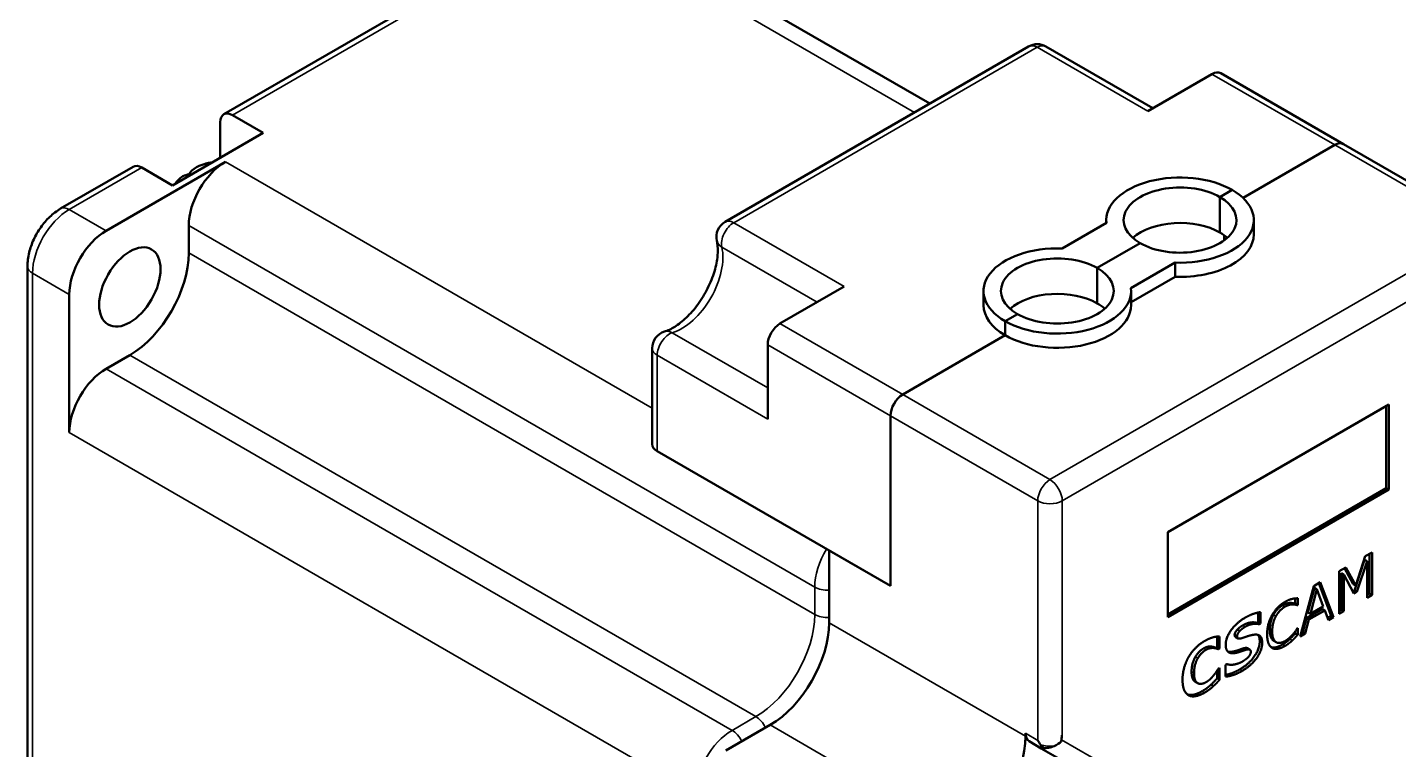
# Model space of a CAD drawing. Header units: millimetres. Extents: x -582 to 755, y -119 to 351.
# Drawn here: x -202.7 to -123.7, y 258 to 299.6 of the extents above; entities that cross this region are included whole.
import ezdxf

# ---------------------------------------------------------------- set-up
doc = ezdxf.new("R2010")
doc.units = ezdxf.units.MM
doc.header["$LTSCALE"] = 1.2
doc.layers.add('외형선(ISO)', color=7, linetype='Continuous', lineweight=50)
doc.layers.add('좁은 외형선(ISO)', color=7, linetype='Continuous', lineweight=35)

msp = doc.modelspace()

# ---------------------------------------------------------------- linework, layer by layer
at = {"layer": '외형선(ISO)', "color": 0}
for p, q in [((-191.4096, 294.6113), (-164.7517, 310.0022)), ((-150.7471, 295.2259), (-167.5105, 304.9043)), ((-162.536, 288.4196), (-145.0471, 298.5168)), ((-137.8902, 294.9621), (-144.0471, 298.5168)), ((-138.1831, 294.793), (-134.4825, 296.9296)), ((-126.9114, 292.8966), (-133.9825, 296.9791)), ((-191.6167, 294.1535), (-191.6167, 292.1123)), ((-190.9096, 294.5617), (-189.1419, 293.5411)), ((-189.1419, 293.5411), (-194.3744, 290.5201)), ((-127.4114, 292.8471), (-132.693, 289.7978)), ((-127.4114, 292.8471), (-132.693, 289.7978)), ((-118.4261, 287.9977), (-126.9114, 292.8966)), ((-200.8141, 289.1816), (-196.6422, 291.5902)), ((-198.1928, 287.9073), (-191.3127, 291.8796)), ((-194.3744, 290.5201), (-196.1422, 291.5407)), ((-134.0229, 289.8465), (-133.3158, 290.2547)), ((-133.3158, 290.2547), (-134.0229, 289.8465)), ((-134.0229, 289.8465), (-134.0229, 287.8052)), ((-134.0229, 289.8465), (-134.0229, 287.8052)), ((-140.5617, 288.3575), (-143.1111, 286.8856)), ((-140.571, 288.3521), (-140.571, 288.5197)), ((-132.071, 287.7032), (-132.071, 288.5197)), ((-193.434, 288.2053), (-193.434, 286.6295)), ((-133.7754, 287.3531), (-133.7754, 287.645)), ((-138.6191, 287.1929), (-141.0939, 285.764)), ((-138.6191, 287.1929), (-141.0939, 285.764)), ((-136.6019, 286.0713), (-139.1513, 284.5994)), ((-136.6019, 286.0713), (-136.6019, 285.2548)), ((-202.7284, 285.8661), (-202.7284, 255.0841)), ((-141.0939, 285.764), (-141.0939, 283.7228)), ((-141.0939, 285.764), (-141.0939, 283.7228)), ((-136.6019, 285.2548), (-139.142, 283.7882)), ((-159.3727, 282.5592), (-155.672, 284.6958)), ((-147.642, 284.4372), (-147.642, 283.6207)), ((-139.142, 283.6207), (-139.142, 284.4372)), ((-200.3141, 276.2886), (-200.3141, 284.2331)), ((-145.6901, 283.1104), (-146.3972, 282.7021)), ((-145.6901, 283.1104), (-146.3972, 282.7021)), ((-146.3972, 281.8856), (-146.3972, 282.7021)), ((-146.3972, 282.7021), (-146.3972, 281.8856)), ((-160.0798, 277.0614), (-160.0798, 281.3345)), ((-146.3972, 281.8856), (-152.3016, 278.4768)), ((-146.3972, 281.8856), (-152.3016, 278.4768)), ((-196.8281, 280.7507), (-198.1928, 279.9628)), ((-166.7366, 275.619), (-166.7366, 281.1439)), ((-137.0281, 270.5567), (-124.3002, 277.9052)), ((-124.4416, 277.8236), (-124.4416, 273.0879)), ((-124.3002, 277.9052), (-124.3002, 273.0062)), ((-153.0087, 277.252), (-153.0087, 267.4541)), ((-153.0087, 277.252), (-153.0087, 267.4541)), ((-153.0087, 267.4541), (-166.4437, 275.2108)), ((-124.4416, 273.0879), (-137.0281, 265.8211)), ((-124.3002, 273.0062), (-137.0281, 265.6578)), ((-124.3002, 273.0062), (-124.4416, 273.0879)), ((-137.0281, 265.6578), (-137.0281, 270.5567)), ((-156.5442, 265.3312), (-156.5442, 269.4953)), ((-156.5442, 269.4953), (-153.0087, 267.4541)), ((-125.6546, 269.1624), (-125.2633, 269.3883)), ((-125.2633, 269.3883), (-125.2633, 266.9388)), ((-125.687, 268.9671), (-126.2757, 267.1914)), ((-126.2018, 267.4827), (-125.6546, 269.1624)), ((-125.5455, 268.8854), (-126.1343, 267.1098)), ((-125.5455, 268.8854), (-125.687, 268.9671)), ((-125.5455, 266.7759), (-125.5455, 268.8854)), ((-125.4047, 269.3067), (-125.4047, 267.0205)), ((-127.1508, 268.2986), (-126.7664, 268.5205)), ((-127.1508, 265.8491), (-127.1508, 268.2986)), ((-126.8876, 268.1106), (-127.029, 268.1922)), ((-127.029, 268.1922), (-127.029, 266.0827)), ((-126.3023, 267.0128), (-126.8876, 268.1106)), ((-126.8876, 268.1106), (-126.8876, 266.001)), ((-126.8402, 268.4779), (-126.3433, 267.5644)), ((-126.7664, 268.5205), (-126.2018, 267.4827)), ((-129.3951, 264.5533), (-128.6227, 267.4487)), ((-128.5823, 267.3514), (-128.9564, 265.9317)), ((-128.4409, 267.2698), (-128.815, 265.8501)), ((-128.6227, 267.4487), (-128.2452, 267.6667)), ((-128.4409, 267.2698), (-128.5823, 267.3514)), ((-128.0686, 266.281), (-128.4409, 267.2698)), ((-128.3352, 267.6148), (-127.6143, 265.7447)), ((-128.2452, 267.6667), (-127.4729, 265.6631)), ((-126.2757, 267.1914), (-126.3689, 267.1377)), ((-126.2018, 267.4827), (-126.3433, 267.5644)), ((-126.1343, 267.1098), (-126.3023, 267.0128)), ((-126.1343, 267.1098), (-126.2757, 267.1914)), ((-125.4047, 267.0205), (-125.5455, 266.9392)), ((-125.2633, 266.9388), (-125.4047, 267.0205)), ((-129.6872, 266.4396), (-129.7079, 266.4276)), ((-129.5665, 266.346), (-129.7079, 266.4276)), ((-129.6872, 266.7376), (-129.6872, 266.4396)), ((-129.5457, 266.358), (-129.6872, 266.4396)), ((-129.5457, 266.358), (-129.5665, 266.346)), ((-129.5457, 266.7439), (-129.5457, 266.358)), ((-128.815, 265.8501), (-128.0686, 266.281)), ((-125.2633, 266.9388), (-125.5455, 266.7759)), ((-131.8313, 265.9228), (-131.8313, 265.37)), ((-131.6899, 265.9462), (-131.6899, 265.2883)), ((-129.0447, 265.5988), (-129.2508, 264.7999)), ((-128.9033, 265.5171), (-129.1094, 264.7183)), ((-128.1217, 266.1317), (-129.0447, 265.5988)), ((-128.9033, 265.5171), (-129.0447, 265.5988)), ((-128.815, 265.8501), (-128.9564, 265.9317)), ((-127.9803, 266.05), (-128.9033, 265.5171)), ((-127.9803, 266.05), (-128.1217, 266.1317)), ((-127.7725, 265.4901), (-127.9803, 266.05)), ((-127.6143, 265.7447), (-127.8224, 265.6246)), ((-127.4729, 265.6631), (-127.7725, 265.4901)), ((-127.4729, 265.6631), (-127.6143, 265.7447)), ((-127.029, 266.0827), (-127.1508, 266.0124)), ((-126.8876, 266.001), (-127.1508, 265.8491)), ((-126.8876, 266.001), (-127.029, 266.0827)), ((-132.8778, 264.8661), (-133.0192, 264.9477)), ((-131.8313, 265.37), (-131.9, 265.3303)), ((-131.7585, 265.2487), (-131.9, 265.3303)), ((-131.6899, 265.2883), (-131.8313, 265.37)), ((-131.6899, 265.2883), (-131.7585, 265.2487)), ((-129.6872, 264.8344), (-129.6872, 264.726)), ((-129.5457, 264.6443), (-129.6872, 264.726)), ((-129.5665, 265.0142), (-129.5457, 265.0262)), ((-129.5457, 265.0262), (-129.5457, 264.6443)), ((-129.1094, 264.7183), (-129.3951, 264.5533)), ((-129.2508, 264.7999), (-129.3436, 264.7464)), ((-129.1094, 264.7183), (-129.2508, 264.7999)), ((-134.391, 263.8851), (-134.5324, 263.9668)), ((-134.1829, 263.9353), (-134.2556, 263.8933)), ((-134.1142, 263.8117), (-134.2556, 263.8933)), ((-134.1829, 264.539), (-134.1829, 263.9353)), ((-134.0415, 263.8536), (-134.1829, 263.9353)), ((-134.0415, 263.8536), (-134.1142, 263.8117)), ((-134.0415, 264.5465), (-134.0415, 263.8536)), ((-132.9855, 264.4337), (-133.1269, 264.5153)), ((-132.302, 263.7884), (-132.4435, 263.8701)), ((-130.7841, 264.2132), (-130.9255, 264.2948)), ((-134.1829, 262.5881), (-134.1829, 262.1413)), ((-134.1082, 262.7047), (-134.0415, 262.7432)), ((-134.0415, 262.7432), (-134.0415, 262.0597)), ((-133.7061, 262.9182), (-133.6354, 262.959)), ((-133.7061, 262.2346), (-133.7061, 262.9182)), ((-135.3057, 261.8552), (-135.4471, 261.9369)), ((-134.3971, 261.6911), (-134.5385, 261.7727)), ((-134.0415, 262.0597), (-134.1829, 262.1413)), ((-162.4839, 257.9827), (-159.9383, 259.4524)), ((-145.2305, 258.971), (-145.2305, 258.7992)), ((-145.0234, 258.5132), (-144.3163, 258.105)), ((-143.128, 258.8623), (-143.1282, 258.8624)), ((-143.1092, 258.8514), (-143.128, 258.8623)), ((-144.3163, 258.105), (-141.767, 256.6331))]:
    msp.add_line(p, q, dxfattribs=at)
for centre, radius, start, end in [((-144.5471, 297.6508), 1, 60, 120), ((-191.7581, 288.8054), 3.05, 96.314066, 101.261793), ((-191.7581, 288.8054), 3.05, 138.738207, 143.685934), ((-162.036, 287.5536), 1, 120, 193.059425), ((-165.7366, 281.1439), 1, 106.940575, 180)]:
    msp.add_arc(centre, radius, start, end, dxfattribs=at)
for centre, major_axis, ratio, start_param, end_param in [((-134.4825, 296.1131), (0.5, 0.866), 0.5773503, 0, 0.7853982), ((-190.9096, 293.7452), (-0.5, 0.866), 0.5773503, 5.4977871, 7.0685835), ((-127.4114, 292.0306), (0.5, 0.866), 0.5773503, 0, 0.7853982), ((-127.4114, 292.0306), (0.5, 0.866), 0.5773503, 0, 0.7853982), ((-196.1422, 290.7242), (-0.5, 0.866), 0.5773503, 5.4977871, 6.2831853), ((-191.3127, 289.4301), (-1.5, -2.5981), 0.5773503, 3.9269908, 5.4977871), ((-191.7581, 290.8467), (-1.7471, 0), 0.5773503, 5.0221657, 5.9734086), ((-191.1925, 289.132), (-1.4716, 2.5489), 0.5773503, 6.0537134, 6.145922), ((-192.3238, 288.4788), (-1.4716, 2.5489), 0.5773503, 6.0537134, 6.4765888), ((-136.321, 288.5197), (-4.25, 0), 0.5773503, 3.9269908, 6.3493296), ((-136.321, 288.5197), (-3.25, 0), 0.5773503, 3.9269908, 7.0685835), ((-136.321, 288.5197), (4.25, 0), 0.5773503, 4.6462447, 7.0685835), ((-136.321, 288.5197), (3.25, 0), 0.5773503, 3.9269908, 7.0685835), ((-136.321, 286.4784), (-3.25, 0), 0.5773503, 3.9269908, 5.7080739), ((-198.1928, 285.4578), (1.5, 2.5981), 0.5773503, 0.7853982, 2.3561945), ((-136.321, 287.7032), (4.25, 0), 0.5773503, 4.6462447, 6.2831853), ((-136.321, 286.4784), (-3.25, 0), 0.5773503, 3.7167041, 3.9269908), ((-143.392, 284.4372), (-4.25, 0), 0.5773503, 4.6462447, 7.0685835), ((-196.8281, 284.6699), (-2.4, -4.1569), 0.5773503, 0.7853982, 2.3561945), ((-143.392, 284.4372), (-3.25, 0), 0.5773503, 3.9269908, 7.0685835), ((-143.392, 284.4372), (3.25, 0), 0.5773503, 3.9269908, 7.0685835), ((-143.392, 284.4372), (4.25, 0), 0.5773503, 3.9269908, 6.3493296), ((-143.392, 283.6207), (-4.25, 0), 0.5773503, 0, 0.7853982), ((-143.392, 283.6207), (4.25, 0), 0.5773503, 3.9269908, 6.2831853), ((-143.392, 282.3959), (-3.25, 0), 0.5773503, 3.9269908, 5.7080739), ((-143.392, 282.3959), (-3.25, 0), 0.5773503, 3.7167041, 3.9269908), ((-159.3727, 281.7428), (-0.5, -0.866), 0.5773503, 3.9269908, 5.4977871), ((-198.1928, 277.5133), (-1.5, -2.5981), 0.5773503, 3.9269908, 5.4977871), ((-152.3016, 277.6603), (0.5, 0.866), 0.5773503, 0.7853982, 2.3561945), ((-152.3016, 277.6603), (-0.5, -0.866), 0.5773503, 3.9269908, 5.4977871), ((-165.7366, 275.619), (-1, 0), 0.5773503, 0, 0.7853982), ((-159.9383, 263.3716), (-2.4, -4.1569), 0.5773503, 0.7853982, 2.3561945), ((-148.6246, 256.8396), (-2.4, -4.1569), 0.5773503, 0.7853982, 2.3561945), ((-144.5234, 259.3792), (-0.5, -0.866), 0.5773503, 5.4977871, 6.2831853), ((-143.8163, 258.971), (0.7071, -1.2247), 0.5773503, 4.712389, 4.9243809), ((-143.8163, 258.971), (-0.9239, -0.5334), 0.7174389, 1.4306701, 1.8886278), ((-148.0589, 256.513), (-3.5, -6.0622), 0.5773503, 2.2232562, 2.2690188), ((-143.8163, 258.971), (0.5, 0.866), 0.2391463, 3.1415927, 3.5381068)]:
    msp.add_ellipse(centre, major_axis=major_axis, ratio=ratio, start_param=start_param, end_param=end_param, dxfattribs=at)
msp.add_ellipse((-196.8281, 284.6699), major_axis=(1.25, 2.1651), ratio=0.5773503, dxfattribs=at)
for points, degree, knots in [([(-202.7284, 285.8661), (-202.7284, 286.1278), (-202.6933, 286.3887), (-202.5688, 286.9031), (-202.479, 287.1565), (-202.2534, 287.6453), (-202.1176, 287.8806), (-201.807, 288.3204), (-201.6325, 288.5249), (-201.2493, 288.8899), (-201.0408, 289.0507), (-200.8141, 289.1816)], 3, [3.1415927, 3.1415927, 3.1415927, 3.1415927, 3.4557519, 3.4557519, 3.7699112, 3.7699112, 4.0840704, 4.0840704, 4.3982297, 4.3982297, 4.712389, 4.712389, 4.712389, 4.712389]), ([(-166.028, 282.1005), (-165.8523, 282.154), (-165.6478, 282.2467), (-165.2158, 282.5168), (-164.9887, 282.6938), (-164.5362, 283.1254), (-164.3112, 283.3822), (-163.8937, 283.9515), (-163.702, 284.2651), (-163.3776, 284.9115), (-163.2451, 285.2443), (-163.0536, 285.8854), (-162.9936, 286.1938), (-162.9435, 286.7447), (-162.9516, 286.9886), (-162.9911, 287.2383), (-163.0001, 287.2842), (-163.0101, 287.3276)], 3, [1.3388368, 1.3388368, 1.3388368, 1.3388368, 1.6123959, 1.6123959, 1.8860299, 1.8860299, 2.1686032, 2.1686032, 2.4571963, 2.4571963, 2.7466141, 2.7466141, 3.0313733, 3.0313733, 3.307222, 3.307222, 3.3735522, 3.3735522, 3.3735522, 3.3735522]), ([(-132.4435, 263.8701), (-132.4501, 263.8739), (-132.5263, 263.905), (-132.6596, 263.8653)], 2, [0.8913043, 0.8913043, 0.8913043, 1, 2, 2, 2]), ([(-130.4075, 264.0881), (-130.6396, 263.9541), (-130.9687, 263.8948), (-131.0814, 263.9326)], 2, [0, 0, 0, 1, 1.7438191, 1.7438191, 1.7438191]), ([(-135.6577, 262.5239), (-135.6577, 262.2556), (-135.5331, 261.9865), (-135.4471, 261.9369)], 2, [0, 0, 0, 1, 1.8989899, 1.8989899, 1.8989899]), ([(-132.8839, 262.6511), (-133.1909, 262.4738), (-133.5687, 262.3579), (-133.7061, 262.3346)], 2, [0, 0, 0, 1, 1.6548861, 1.6548861, 1.6548861]), ([(-135.0577, 261.3913), (-135.3345, 261.2315), (-135.7606, 261.158), (-135.9086, 261.212)], 2, [0, 0, 0, 1, 1.8261362, 1.8261362, 1.8261362]), ([(-144.1975, 258.126), (-144.2222, 258.1517), (-144.2463, 258.178), (-144.301, 258.2407), (-144.3309, 258.2772), (-144.3588, 258.3142)], 3, [-0.024444425, -0.024444425, -0.024444425, -0.024444425, -0.013950805, -0.013950805, -0.000000863, -0.000000863, -0.000000863, -0.000000863]), ([(-143.5664, 258.2402), (-143.6734, 258.192), (-143.7857, 258.1573), (-144.0004, 258.1209), (-144.1013, 258.1166), (-144.1975, 258.126)], 3, [-0.106929851, -0.106929851, -0.106929851, -0.106929851, -0.071810213, -0.071810213, -0.040242214, -0.040242214, -0.040242214, -0.040242214])]:
    msp.add_open_spline(points, degree=degree, knots=knots, dxfattribs=at)
for points, degree in [([(-131.0177, 265.7821), (-130.8826, 266.02), (-130.4982, 266.4099), (-130.2644, 266.5449)], 2), ([(-130.4249, 266.3376), (-130.5859, 266.2446), (-130.8439, 265.9757), (-130.9461, 265.7907)], 2), ([(-130.2834, 266.256), (-130.4445, 266.163), (-130.7025, 265.8941), (-130.8047, 265.7091)], 2), ([(-129.7079, 266.4276), (-129.8846, 266.4956), (-130.2292, 266.4506), (-130.4249, 266.3376)], 2), ([(-129.5665, 266.346), (-129.7432, 266.4139), (-130.0878, 266.369), (-130.2834, 266.256)], 2), ([(-130.2644, 266.5449), (-130.0947, 266.6429), (-129.7535, 266.7439), (-129.5457, 266.7439)], 2), ([(-133.692, 264.0788), (-133.692, 264.4777), (-133.0717, 265.3397), (-132.5849, 265.6208)], 2), ([(-132.5849, 265.6208), (-132.3404, 265.7619), (-131.8636, 265.9275), (-131.6899, 265.9462)], 2), ([(-131.3051, 264.6723), (-131.3051, 264.9762), (-131.1562, 265.5381), (-131.0177, 265.7821)], 2), ([(-130.9461, 265.7907), (-131.0448, 265.6098), (-131.1539, 265.1709), (-131.1539, 264.9229)], 2), ([(-130.8047, 265.7091), (-130.9034, 265.5281), (-131.0125, 265.0892), (-131.0125, 264.8413)], 2), ([(-133.0192, 264.9477), (-133.0839, 264.8824), (-133.1768, 264.7121), (-133.1768, 264.6375)], 2), ([(-133.1768, 264.6375), (-133.1768, 264.5441), (-133.1269, 264.5153)], 2), ([(-132.8778, 264.8661), (-132.9424, 264.8008), (-133.0354, 264.6305), (-133.0354, 264.5558)], 2), ([(-132.7081, 265.188), (-132.7889, 265.1414), (-132.9465, 265.0247), (-133.0192, 264.9477)], 2), ([(-132.5667, 265.1064), (-132.6475, 265.0597), (-132.8051, 264.9431), (-132.8778, 264.8661)], 2), ([(-131.9, 265.3303), (-132.0495, 265.3817), (-132.4818, 265.3187), (-132.7081, 265.188)], 2), ([(-132.6778, 264.4777), (-132.5424, 264.5232), (-132.2899, 264.6083), (-132.1464, 264.6375)], 2), ([(-131.7585, 265.2487), (-131.9081, 265.3), (-132.3404, 265.237), (-132.5667, 265.1064)], 2), ([(-132.1464, 264.6375), (-131.8616, 264.6923), (-131.5909, 264.48), (-131.5909, 264.1837)], 2), ([(-131.8378, 264.6403), (-131.7323, 264.527), (-131.7323, 264.2654)], 2), ([(-131.0142, 263.8845), (-131.151, 263.9615), (-131.3051, 264.3544), (-131.3051, 264.6723)], 2), ([(-131.1539, 264.9229), (-131.1539, 264.665), (-131.0327, 264.365), (-130.9374, 264.302)], 2), ([(-131.0125, 264.8413), (-131.0125, 264.5833), (-130.8913, 264.2834), (-130.796, 264.2204)], 2), ([(-130.2817, 264.2794), (-130.0774, 264.3974), (-129.7206, 264.7653), (-129.5665, 265.0142)], 2), ([(-129.6872, 264.726), (-129.7651, 264.641), (-129.8915, 264.5), (-129.9954, 264.402)], 2), ([(-129.5457, 264.6443), (-129.6237, 264.5593), (-129.7501, 264.4184), (-129.854, 264.3204)], 2), ([(-135.8355, 263.3521), (-135.6739, 263.6344), (-135.1971, 264.1173), (-134.9143, 264.2806)], 2), ([(-134.9587, 263.8653), (-135.0921, 263.7883), (-135.3365, 263.5492), (-135.4375, 263.3789)], 2), ([(-134.5324, 263.9668), (-134.6254, 263.9738), (-134.8375, 263.9353), (-134.9587, 263.8653)], 2), ([(-134.9143, 264.2806), (-134.7587, 264.3704), (-134.5082, 264.4753), (-134.4011, 264.5045)], 2), ([(-134.391, 263.8851), (-134.4839, 263.8921), (-134.6961, 263.8536), (-134.8173, 263.7837)], 2), ([(-134.2556, 263.8933), (-134.3021, 263.9131), (-134.4435, 263.9575), (-134.5324, 263.9668)], 2), ([(-134.4011, 264.5045), (-134.29, 264.5313), (-134.1102, 264.5442), (-134.0415, 264.5465)], 2), ([(-134.1142, 263.8117), (-134.1607, 263.8315), (-134.3021, 263.8758), (-134.391, 263.8851)], 2), ([(-133.1061, 263.6005), (-133.4172, 263.5375), (-133.692, 263.7802), (-133.692, 264.0788)], 2), ([(-132.6596, 263.8653), (-132.799, 263.8221), (-133.1101, 263.7102), (-133.2475, 263.6822)], 2), ([(-133.0354, 264.5558), (-133.0354, 264.4415), (-132.8859, 264.4065), (-132.6778, 264.4777)], 2), ([(-131.7323, 264.2654), (-131.7323, 263.8431), (-132.3525, 262.9578), (-132.8839, 262.6511)], 2), ([(-131.5909, 264.1837), (-131.5909, 263.7615), (-132.2111, 262.8762), (-132.7424, 262.5694)], 2), ([(-130.2661, 264.0064), (-130.4982, 263.8725), (-130.8757, 263.8045), (-131.0142, 263.8845)], 2), ([(-130.9374, 264.302), (-130.9315, 264.2983), (-130.9255, 264.2948)], 2), ([(-130.796, 264.2204), (-130.6956, 264.1564), (-130.4289, 264.1944), (-130.2817, 264.2794)], 2), ([(-129.9954, 264.402), (-130.082, 264.32), (-130.2863, 264.1581), (-130.4075, 264.0881)], 2), ([(-129.854, 264.3204), (-129.9406, 264.2384), (-130.1449, 264.0764), (-130.2661, 264.0064)], 2), ([(-136.179, 262.062), (-136.179, 262.4026), (-136.0032, 263.057), (-135.8355, 263.3521)], 2), ([(-135.4375, 263.3789), (-135.5365, 263.2121), (-135.6577, 262.7805), (-135.6577, 262.5239)], 2), ([(-135.2961, 263.2973), (-135.3951, 263.1305), (-135.5163, 262.6989), (-135.5163, 262.4423)], 2), ([(-134.8173, 263.7837), (-134.9506, 263.7067), (-135.1951, 263.4676), (-135.2961, 263.2973)], 2), ([(-133.6354, 262.959), (-133.4394, 262.8902), (-132.9485, 262.9777), (-132.7222, 263.1083)], 2), ([(-133.2475, 263.6822), (-133.4455, 263.6421), (-133.5731, 263.6766)], 2), ([(-132.5182, 263.7837), (-132.6576, 263.7405), (-132.9687, 263.6285), (-133.1061, 263.6005)], 2), ([(-132.7222, 263.1083), (-132.6636, 263.1421), (-132.4758, 263.2739), (-132.4151, 263.3346)], 2), ([(-132.2475, 263.6717), (-132.2475, 263.7673), (-132.3848, 263.8233), (-132.5182, 263.7837)], 2), ([(-132.4151, 263.3346), (-132.3424, 263.4116), (-132.2475, 263.5714), (-132.2475, 263.6717)], 2), ([(-135.5163, 262.4423), (-135.5163, 262.174), (-135.385, 261.8906), (-135.286, 261.8451)], 2), ([(-134.8133, 261.922), (-134.6981, 261.9885), (-134.4698, 262.1997), (-134.3728, 262.3256)], 2), ([(-134.3728, 262.3256), (-134.292, 262.4259), (-134.1526, 262.6324), (-134.1082, 262.7047)], 2), ([(-132.7424, 262.5694), (-133.0495, 262.3921), (-133.5061, 262.2521), (-133.7061, 262.2346)], 2), ([(-135.8274, 261.1569), (-135.9951, 261.2467), (-136.179, 261.6981), (-136.179, 262.062)], 2), ([(-135.286, 261.8451), (-135.185, 261.7984), (-134.9345, 261.8521), (-134.8133, 261.922)], 2), ([(-134.5385, 261.7727), (-134.6597, 261.6631), (-134.8718, 261.4986), (-135.0577, 261.3913)], 2), ([(-134.3971, 261.6911), (-134.5183, 261.5814), (-134.7304, 261.417), (-134.9163, 261.3097)], 2), ([(-134.1829, 262.1413), (-134.2758, 262.041), (-134.4456, 261.8591), (-134.5385, 261.7727)], 2), ([(-134.0415, 262.0597), (-134.1344, 261.9594), (-134.3041, 261.7774), (-134.3971, 261.6911)], 2), ([(-134.9163, 261.3097), (-135.1931, 261.1499), (-135.6598, 261.0694), (-135.8274, 261.1569)], 2), ([(-143.1641, 258.5081), (-143.1487, 258.6279), (-143.1369, 258.7466), (-143.1282, 258.8624)], 3), ([(-143.1529, 258.588), (-143.1558, 258.5614), (-143.1595, 258.5347), (-143.1641, 258.5081)], 3)]:
    msp.add_open_spline(points, degree=degree, dxfattribs=at)
at = {"layer": '좁은 외형선(ISO)', "color": 0}
for p, q in [((-190.9096, 294.5617), (-164.2517, 309.9527)), ((-151.6257, 294.7186), (-169.0105, 304.7557)), ((-162.036, 288.37), (-144.5471, 298.4673)), ((-144.5471, 298.4673), (-138.1831, 294.793)), ((-134.4825, 296.9296), (-127.4114, 292.8471)), ((-127.4114, 292.8471), (-118.9261, 287.9481)), ((-200.3141, 289.132), (-196.1422, 291.5407)), ((-166.7366, 277.6906), (-191.3127, 291.8796)), ((-200.3141, 289.132), (-198.1928, 287.9073)), ((-155.672, 284.6958), (-162.036, 288.37)), ((-157.3715, 267.3847), (-193.434, 288.2053)), ((-118.9261, 287.9481), (-143.8163, 273.5778)), ((-162.7241, 286.9685), (-157.2298, 283.7964)), ((-157.3715, 265.8088), (-193.434, 286.6295)), ((-143.1092, 272.353), (-118.219, 286.7234)), ((-202.4355, 254.6759), (-202.4355, 285.4578)), ((-200.3141, 284.2331), (-202.4355, 285.4578)), ((-160.0798, 278.8602), (-165.5741, 282.0323)), ((-152.3016, 278.4768), (-159.3727, 282.5592)), ((-160.0798, 281.3345), (-153.0087, 277.252)), ((-160.7657, 259.93), (-196.8281, 280.7507)), ((-166.4437, 280.7356), (-166.4437, 275.2108)), ((-166.4437, 280.7356), (-160.0798, 277.0614)), ((-162.1304, 259.1421), (-198.1928, 279.9628)), ((-143.8163, 273.5778), (-152.3016, 278.4768)), ((-153.0087, 277.252), (-144.5234, 272.353)), ((-164.2517, 255.4679), (-200.3141, 276.2886)), ((-144.5234, 272.353), (-144.5234, 258.5627)), ((-143.1092, 258.8514), (-143.1092, 272.353)), ((-157.3715, 267.3847), (-157.3715, 265.8088)), ((-130.2834, 266.256), (-130.4249, 266.3376)), ((-130.8047, 265.7091), (-130.9461, 265.7907)), ((-145.2305, 258.7992), (-156.5442, 265.3312)), ((-133.0354, 264.5558), (-133.1768, 264.6375)), ((-132.5667, 265.1064), (-132.7081, 265.188)), ((-131.0125, 264.8413), (-131.1539, 264.9229)), ((-134.8173, 263.7837), (-134.9587, 263.8653)), ((-132.5182, 263.7837), (-132.6596, 263.8653)), ((-131.5909, 264.1837), (-131.7323, 264.2654)), ((-131.0142, 263.8845), (-131.0213, 263.8885)), ((-130.796, 264.2204), (-130.9374, 264.302)), ((-130.2661, 264.0064), (-130.4075, 264.0881)), ((-129.854, 264.3204), (-129.9954, 264.402)), ((-135.2961, 263.2973), (-135.4375, 263.3789)), ((-133.1061, 263.6005), (-133.2475, 263.6822)), ((-135.5163, 262.4423), (-135.6577, 262.5239)), ((-132.7424, 262.5694), (-132.8839, 262.6511)), ((-135.8274, 261.1569), (-135.8531, 261.1717)), ((-134.9163, 261.3097), (-135.0577, 261.3913)), ((-160.7657, 259.93), (-162.1304, 259.1421)), ((-159.9383, 259.4524), (-148.6246, 252.9204)), ((-144.5234, 258.5627), (-145.2305, 258.971)), ((-140.5599, 257.0909), (-143.1529, 258.588))]:
    msp.add_line(p, q, dxfattribs=at)
for centre, major_axis, ratio, start_param, end_param in [((-144.5471, 297.6508), (-0.5, 0.866), 0.5773503, 5.4977871, 6.2831853), ((-144.5471, 297.6508), (0.5, 0.866), 0.5773503, 0, 0.7853982), ((-200.3141, 286.6826), (1.5, 2.5981), 0.5773503, 0.7853982, 2.3561945), ((-200.3141, 288.3155), (-0.5, 0.866), 0.5773503, 5.4977871, 6.2831853), ((-162.036, 287.5536), (0.5, 0.866), 0.5773503, 0.7853982, 2.5881541), ((-162.036, 287.5536), (-0.5, 0.866), 0.5773503, 5.4977871, 6.2831853), ((-165.0295, 285.0087), (1.675, 2.9012), 0.5773503, 3.6950312, 5.7297467), ((-162.036, 287.5536), (-0.9741, -0.226), 0.6946118, 0, 0.6392204), ((-201.7284, 285.8661), (-1, 0), 0.5773503, 0, 0.7853982), ((-165.7366, 281.1439), (0.5, 0.866), 0.5773503, 0.5534386, 2.3561945), ((-165.7366, 281.1439), (-0.2914, 0.9566), 0.6946118, 5.6439649, 6.2831853), ((-165.7366, 281.1439), (-1, 0), 0.5773503, 0, 0.7853982), ((-143.8163, 272.7613), (0.5, 0.866), 0.5773503, 0.7853982, 2.3561945), ((-143.8163, 272.7613), (0.5, -0.866), 0.5773503, 0.7853982, 2.3561945), ((-143.8163, 272.7613), (1, 0), 0.5773503, 3.9269908, 5.4977871), ((-155.2502, 268.6094), (-1.5, -2.5981), 0.5773503, 4.6723089, 5.4977871), ((-156.6644, 267.7929), (-1, 0), 0.5773503, 0.7853982, 1.6912959), ((-160.7657, 263.8492), (-2.4, -4.1569), 0.5773503, 0.7853982, 2.3561945), ((-156.6644, 266.2171), (-1, 0), 0.5773503, 0.7853982, 1.6912959), ((-160.7657, 259.1135), (-0.5, 0.866), 0.5773503, 4.5918894, 5.4977871), ((-162.1304, 256.6926), (-1.5, -2.5981), 0.5773503, 3.9269908, 5.4977871), ((-162.1304, 258.3256), (-0.5, 0.866), 0.5773503, 4.5918894, 5.4977871), ((-143.8163, 258.7992), (-1, 0), 0.5773503, 0.9973901, 1.8233692)]:
    msp.add_ellipse(centre, major_axis=major_axis, ratio=ratio, start_param=start_param, end_param=end_param, dxfattribs=at)

doc.saveas('drawing.dxf')
